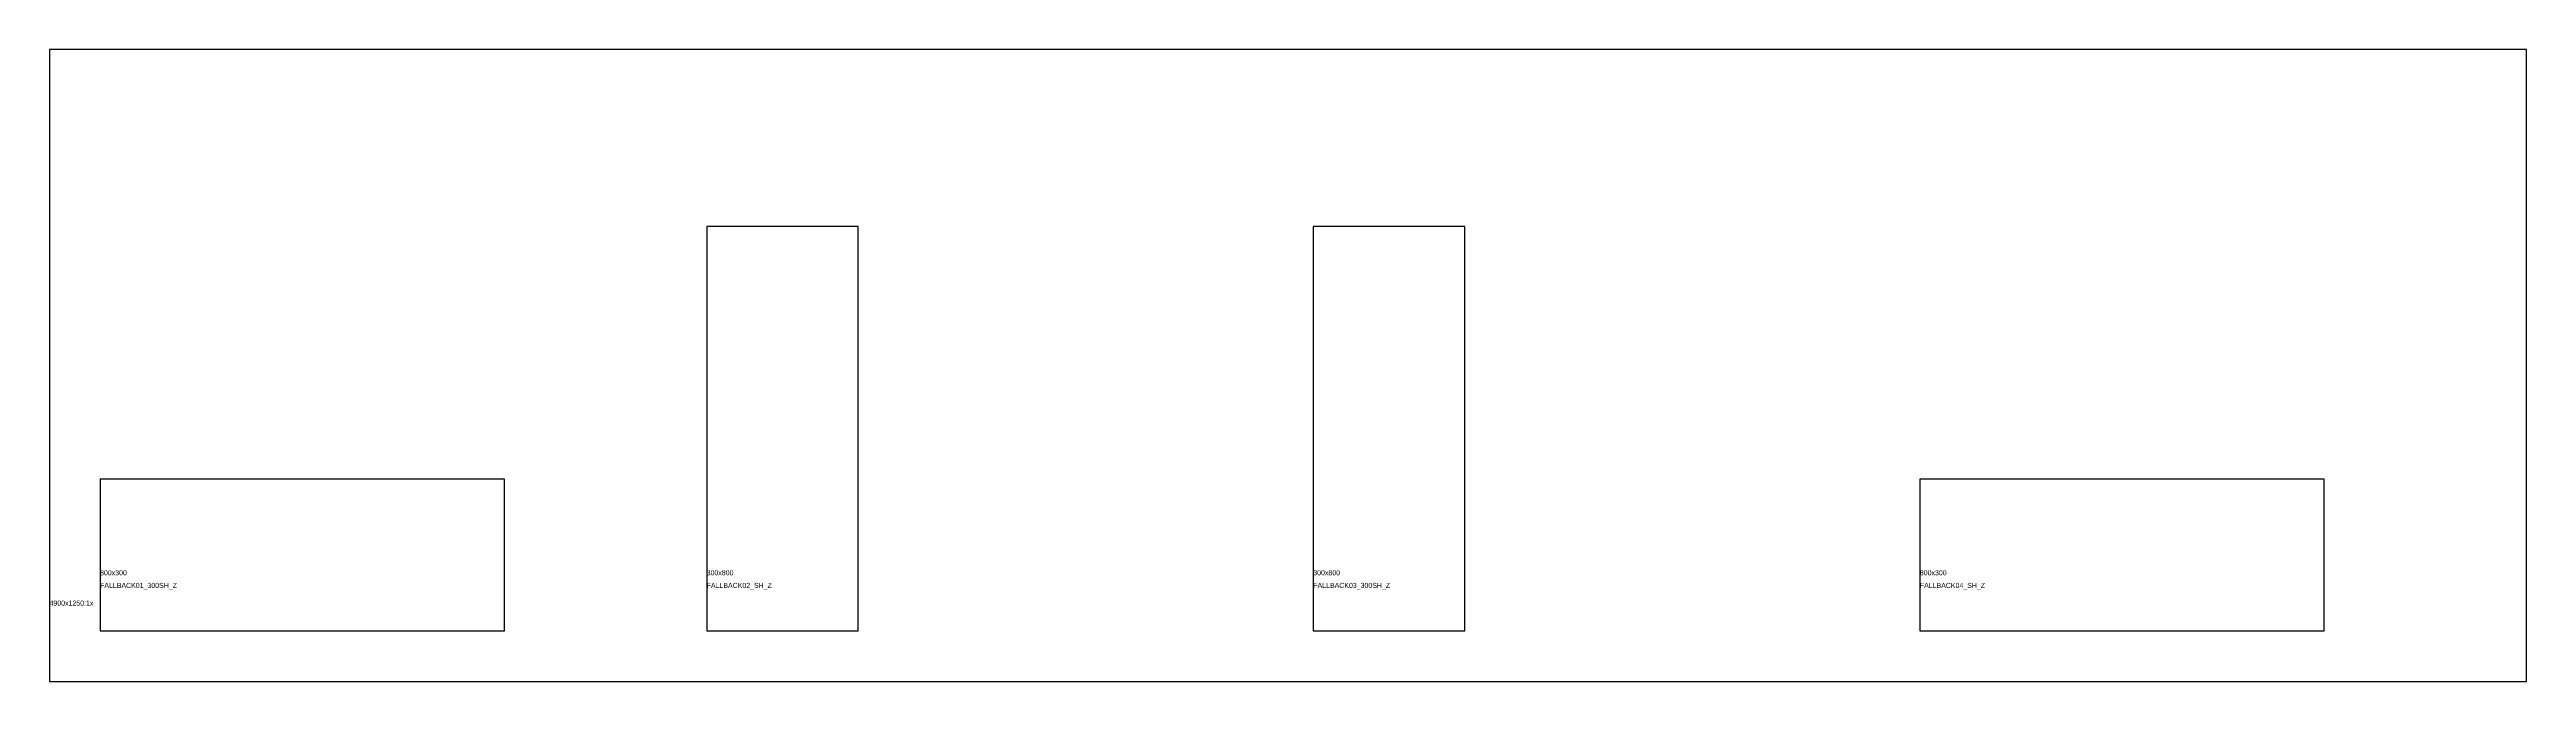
# Model space of a CAD drawing. Header units: millimetres. Extents: x 0 to 4900, y 0 to 1250.
import ezdxf

# ---------------------------------------------------------------- set-up
doc = ezdxf.new("R2010")
doc.units = ezdxf.units.MM

msp = doc.modelspace()

# ---------------------------------------------------------------- linework, layer by layer
for points in [[(0, 0), (4900, 0), (4900, 1250), (0, 1250)], [(1300, 100), (1600, 100), (1600, 900), (1300, 900)], [(2500, 100), (2800, 100), (2800, 900), (2500, 900)], [(100, 100), (900, 100), (900, 400), (100, 400)], [(3700, 100), (4500, 100), (4500, 400), (3700, 400)]]:
    msp.add_lwpolyline(points, close=True)

# ---------------------------------------------------------------- texts
for s, p in [('800x300', (100, 210)), ('300x800', (1300, 210)), ('300x800', (2500, 210)), ('800x300', (3700, 210)), ('4900x1250:1x', (0, 150)), ('FALLBACK01_300SH_Z', (100, 185)), ('FALLBACK02_SH_Z', (1300, 185)), ('FALLBACK03_300SH_Z', (2500, 185)), ('FALLBACK04_SH_Z', (3700, 185))]:
    msp.add_text(s, height=10).set_placement(p)

doc.saveas('drawing.dxf')
